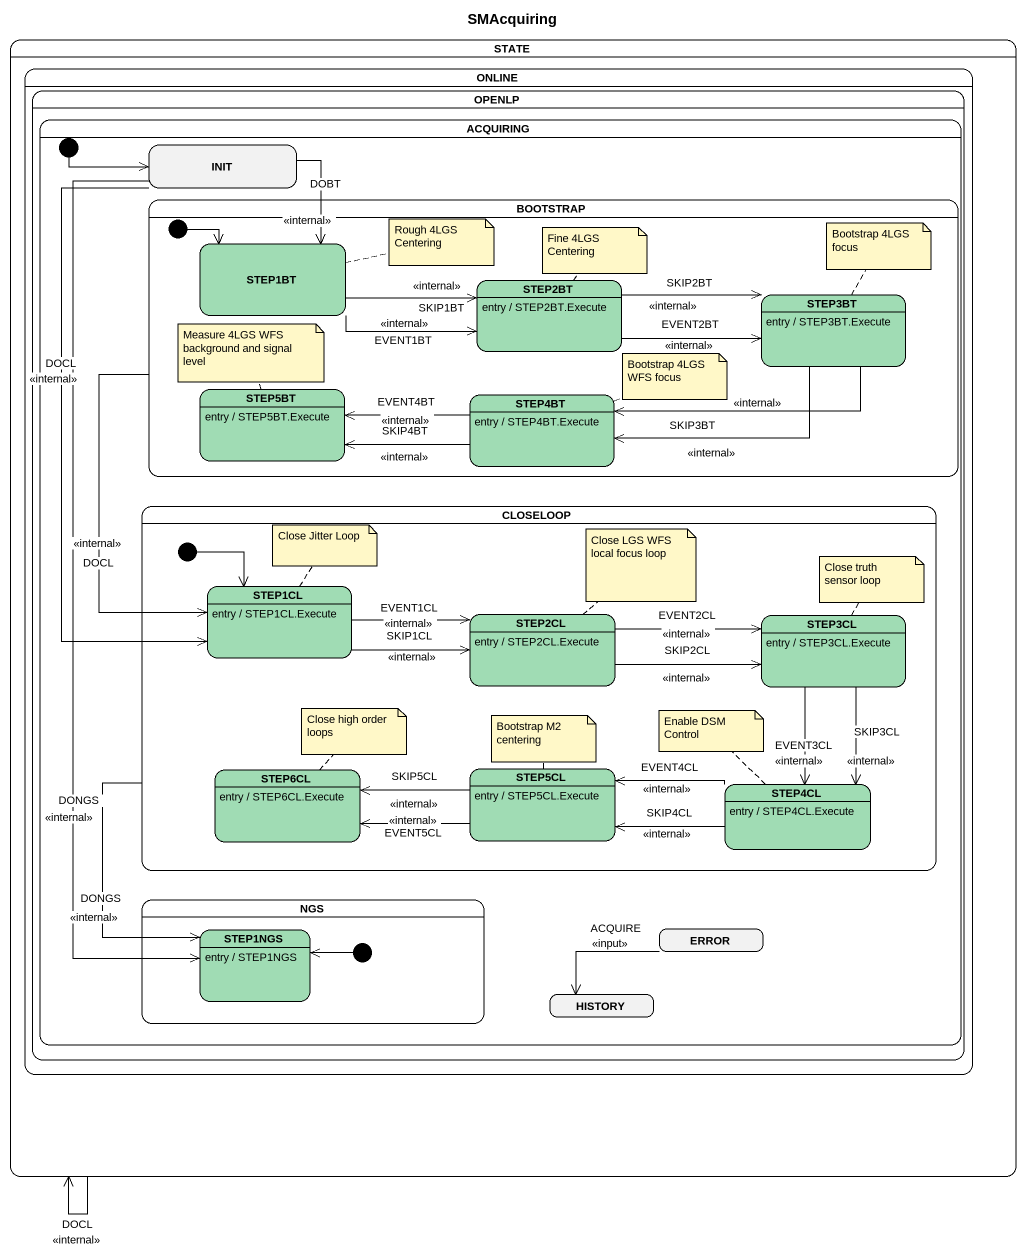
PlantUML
@startuml
title SMAcquiring
hide empty description
state "STATE" as STATE_ {
  state ONLINE {
    state OPENLP {
      state ACQUIRING {
        state INIT
        state BOOTSTRAP {
          state STEP1BT #A0DCB4
          state STEP2BT #A0DCB4
          STEP2BT : entry / STEP2BT.Execute
          state STEP3BT #A0DCB4
          STEP3BT : entry / STEP3BT.Execute
          state STEP5BT #A0DCB4
          STEP5BT : entry / STEP5BT.Execute
          state STEP4BT #A0DCB4
          STEP4BT : entry / STEP4BT.Execute
          [*] -right-> STEP1BT
        }
        state CLOSELOOP {
          state STEP1CL #A0DCB4
          STEP1CL : entry / STEP1CL.Execute
          state STEP2CL #A0DCB4
          STEP2CL : entry / STEP2CL.Execute
          state STEP3CL #A0DCB4
          STEP3CL : entry / STEP3CL.Execute
          state STEP6CL #A0DCB4
          STEP6CL : entry / STEP6CL.Execute
          state STEP5CL #A0DCB4
          STEP5CL : entry / STEP5CL.Execute
          state STEP4CL #A0DCB4
          STEP4CL : entry / STEP4CL.Execute
          [*] --> STEP1CL
        }
        state NGS {
          state STEP1NGS #A0DCB4
          STEP1NGS : entry / STEP1NGS
          [*] -left-> STEP1NGS
        }
        state ERROR
        state HISTORY
        [*] -right-> INIT
      }
    }
  }
}
STATE_ --> STATE_ : <<internal>>\nDOCL
INIT --> STEP1BT : DOBT\n<<internal>>
INIT --> STEP1CL : DOCL\n<<internal>>
INIT --> STEP1NGS : DONGS\n<<internal>>
BOOTSTRAP --> STEP1CL : <<internal>>\nDOCL
STEP1BT -right-> STEP2BT : <<internal>>\nSKIP1BT
STEP1BT -right-> STEP2BT : EVENT1BT\n<<internal>>
STEP2BT -right-> STEP3BT : SKIP2BT\n<<internal>>
STEP2BT -right-> STEP3BT : EVENT2BT\n<<internal>>
STEP3BT -left-> STEP4BT : SKIP3BT\n<<internal>>
STEP3BT -left-> STEP4BT : <<internal>>
STEP4BT -left-> STEP5BT : SKIP4BT\n<<internal>>
STEP4BT -left-> STEP5BT : EVENT4BT\n<<internal>>
CLOSELOOP --> STEP1NGS : DONGS\n<<internal>>
STEP1CL -right-> STEP2CL : SKIP1CL\n<<internal>>
STEP1CL -right-> STEP2CL : EVENT1CL\n<<internal>>
STEP2CL -right-> STEP3CL : SKIP2CL\n<<internal>>
STEP2CL -right-> STEP3CL : EVENT2CL\n<<internal>>
STEP3CL --> STEP4CL : SKIP3CL\n<<internal>>
STEP3CL --> STEP4CL : EVENT3CL\n<<internal>>
STEP5CL -left-> STEP6CL : SKIP5CL\n<<internal>>
STEP5CL -left-> STEP6CL : EVENT5CL\n<<internal>>
STEP4CL -left-> STEP5CL : SKIP4CL\n<<internal>>
STEP4CL -left-> STEP5CL : EVENT4CL\n<<internal>>
ERROR --> HISTORY : ACQUIRE\n<<input>>
note right of STEP1BT : Rough 4LGS Centering
note top of STEP2BT : Fine 4LGS Centering
note top of STEP3BT : Bootstrap 4LGS focus
note top of STEP5BT : Measure 4LGS WFS background and signal level
note right of STEP4BT : Bootstrap 4LGS WFS focus
note top of STEP1CL : Close Jitter Loop
note top of STEP2CL : Close LGS WFS local focus loop
note top of STEP3CL : Close truth sensor loop
note top of STEP6CL : Close high order loops
note top of STEP5CL : Bootstrap M2 centering
note top of STEP4CL : Enable DSM Control
@enduml
